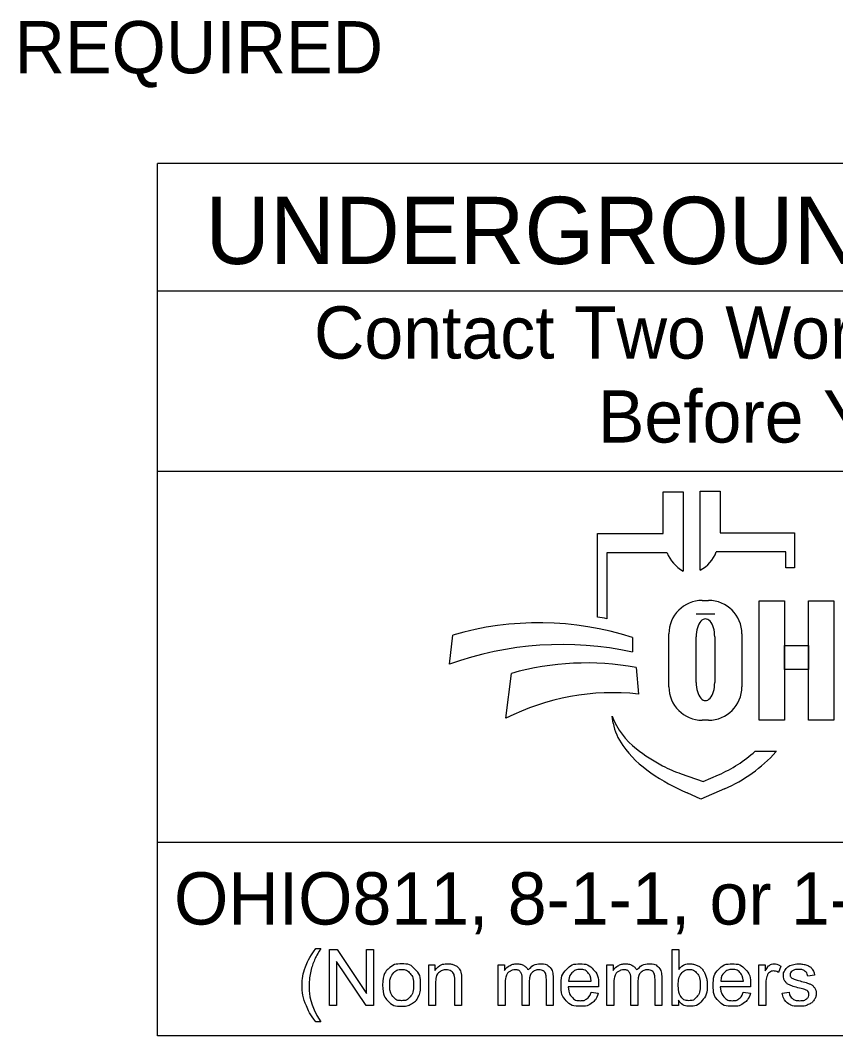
# Model space of a CAD drawing. Extents: x -42 to 202, y -27 to 49.
# Drawn here: x 2.01 to 4.196, y 2.704 to 5.425 of the extents above; entities that cross this region are included whole.
import ezdxf

# ---------------------------------------------------------------- set-up
doc = ezdxf.new("R2010")
doc.units = 0
doc.layers.add('GM_X_County', color=7, linetype='Continuous')
doc.layers.add('GM_X_Section', color=7, linetype='Continuous')

msp = doc.modelspace()

# ---------------------------------------------------------------- linework, layer by layer
at = {"layer": 'GM_X_County'}
for p, q in [((3.8329, 3.9515), (3.8329, 4.1636)), ((3.8329, 4.1636), (3.8865, 4.1636)), ((3.8865, 4.1636), (3.8865, 4.0521)), ((3.7335, 4.0498), (3.7335, 4.1612)), ((3.7335, 4.1612), (3.7872, 4.1612)), ((3.7872, 4.1612), (3.7872, 3.9492)), ((3.5576, 3.8259), (3.5576, 4.0498)), ((3.5576, 4.0498), (3.7335, 4.0498)), ((3.8865, 4.0521), (4.0857, 4.0521)), ((4.0857, 4.0521), (4.0857, 3.9583)), ((4.0625, 4.0006), (3.8761, 4.0006)), ((4.0625, 3.9583), (4.0625, 4.0006)), ((3.5828, 3.9983), (3.5828, 3.8215)), ((3.7439, 3.9983), (3.5828, 3.9983)), ((4.0857, 3.9583), (4.0625, 3.9583)), ((3.8385, 3.8706), (3.8551, 3.8706)), ((3.8718, 3.8336), (3.822, 3.8336)), ((3.1602, 3.6996), (3.1696, 3.7777)), ((3.6509, 3.7712), (3.6509, 3.7324)), ((3.7491, 3.6391), (3.7491, 3.7811)), ((3.822, 3.6505), (3.822, 3.7728)), ((3.8718, 3.7728), (3.8718, 3.6505)), ((3.9445, 3.7811), (3.9445, 3.6391)), ((3.312, 3.555), (3.3267, 3.6752)), ((3.6608, 3.6906), (3.6671, 3.6196)), ((3.5997, 3.5421), (3.5967, 3.5601)), ((3.8551, 3.5496), (3.8385, 3.5496)), ((3.98, 3.4663), (4.0375, 3.4663)), ((3.7816, 3.4059), (3.841, 3.3854)), ((3.841, 3.3854), (3.8821, 3.4032)), ((3.835, 3.3384), (3.7976, 3.3548)), ((3.8983, 3.3658), (3.835, 3.3384))]:
    msp.add_line(p, q, dxfattribs=at)
for points in [[(3.991, 3.8695), (4.0589, 3.8695), (4.0589, 3.5496), (3.991, 3.5496)], [(4.1231, 3.8695), (4.1911, 3.8695), (4.1911, 3.5496), (4.1231, 3.5496)], [(4.0589, 3.7496), (4.1231, 3.7496), (4.1231, 3.6856), (4.0589, 3.6856)]]:
    msp.add_lwpolyline(points, close=True, dxfattribs=at)
for points in [[(2.8021, 2.938), (2.8153, 2.938)], [(2.8389, 2.7854), (2.8389, 2.9355), (2.8592, 2.9355), (2.9382, 2.8176), (2.9382, 2.9355), (2.9572, 2.9355), (2.9572, 2.7854), (2.9369, 2.7854), (2.8579, 2.9033), (2.8579, 2.7854), (2.8389, 2.7854)], [(3.7743, 2.7854), (3.7573, 2.7854), (3.7573, 2.9355), (3.7757, 2.9355), (3.7757, 2.882)], [(3.1048, 2.7854), (3.1048, 2.8942), (3.1214, 2.8942), (3.1214, 2.8788)], [(3.2912, 2.7854), (3.2912, 2.8942), (3.3077, 2.8942), (3.3077, 2.8789)], [(3.5826, 2.7854), (3.5826, 2.8942), (3.5991, 2.8942), (3.5991, 2.8789)], [(3.9904, 2.7854), (3.9904, 2.8942), (4.007, 2.8942), (4.007, 2.8777)], [(4.0495, 2.8907), (4.043, 2.8737)], [(3.4388, 2.8601), (3.4388, 2.7854), (3.4203, 2.7854), (3.4203, 2.8539)], [(3.7301, 2.8601), (3.7301, 2.7854), (3.7117, 2.7854), (3.7117, 2.8539)], [(4.1394, 2.8661), (4.1213, 2.8637)], [(3.1233, 2.8448), (3.1233, 2.7854), (3.1048, 2.7854)], [(3.1932, 2.8523), (3.1932, 2.7854), (3.1748, 2.7854), (3.1748, 2.8515)], [(3.3097, 2.8418), (3.3097, 2.7854), (3.2912, 2.7854)], [(3.3743, 2.8486), (3.3743, 2.7854), (3.3559, 2.7854), (3.3559, 2.856)], [(3.56, 2.8351), (3.4788, 2.8351)], [(3.4799, 2.8502), (3.5406, 2.8502)], [(3.601, 2.8418), (3.601, 2.7854), (3.5826, 2.7854)], [(3.6657, 2.8486), (3.6657, 2.7854), (3.6473, 2.7854), (3.6473, 2.856)], [(3.968, 2.8351), (3.8868, 2.8351)], [(3.8879, 2.8502), (3.9486, 2.8502)], [(4.0088, 2.8424), (4.0088, 2.7854), (3.9904, 2.7854)], [(3.5404, 2.8205), (3.5595, 2.8181)], [(3.9484, 2.8205), (3.9675, 2.8181)], [(4.053, 2.8179), (4.0712, 2.8207)], [(3.7743, 2.799), (3.7743, 2.7854)], [(2.8153, 2.7412), (2.8021, 2.7412)]]:
    msp.add_lwpolyline(points, dxfattribs=at)
for centre, radius, start, end in [((3.7847, 4.0374), 0.0985, 299.2531, 338.0704), ((3.8353, 4.0351), 0.0985, 201.9296, 240.7469), ((3.8385, 3.7811), 0.0895, 90, 180), ((3.8551, 3.7811), 0.0895, 0, 90), ((3.3997, 2.9916), 0.8191, 72.1402, 106.3144), ((3.4295, 3.0169), 0.8191, 79.2074, 81.0007), ((3.4628, 2.8605), 0.8919, 77.8238, 109.8274), ((3.5267, 2.9708), 0.7322, 79.44, 105.8467), ((3.5987, 2.9876), 0.6357, 83.8248, 116.8021), ((3.8385, 3.6391), 0.0895, 180, 270), ((3.8551, 3.6391), 0.0895, 270, 0), ((3.7841, 3.6322), 0.2008, 201.0457, 232.5314), ((3.741, 3.5662), 0.1433, 189.6817, 216.0884), ((3.8747, 3.6637), 0.3088, 216.0884, 235.7167), ((3.9766, 3.8834), 0.5173, 232.5314, 241.794), ((3.7387, 3.7337), 0.3602, 293.4582, 312.0712), ((3.7387, 3.7337), 0.401, 293.4582, 317.8286), ((4.0412, 3.9079), 0.6044, 235.7167, 246.2325), ((3.8914, 3.7246), 0.3371, 241.794, 250.9821)]:
    msp.add_arc(centre, radius, start, end, dxfattribs=at)
for centre, start_param, end_param in [((3.8469, 3.7728), 4.712389, 7.853982), ((3.8469, 3.6505), 1.570796, 4.712389)]:
    msp.add_ellipse(centre, major_axis=(0, 0.0484), ratio=0.514403, start_param=start_param, end_param=end_param, dxfattribs=at)
for points in [[(2.8021, 2.7412), (2.7869, 2.7605), (2.7763, 2.7863), (2.7657, 2.8121), (2.7657, 2.8397), (2.7657, 2.8641), (2.7736, 2.8864), (2.7829, 2.9123), (2.8021, 2.938)], [(2.8153, 2.938), (2.8029, 2.9167), (2.7989, 2.9076), (2.7927, 2.8935), (2.7891, 2.8781), (2.7847, 2.859), (2.7847, 2.8396), (2.7847, 2.7904), (2.8153, 2.7412)], [(2.9814, 2.8398), (2.9814, 2.87), (2.9981, 2.8845), (3.0122, 2.8966), (3.0323, 2.8966), (3.0547, 2.8966), (3.069, 2.8819), (3.0832, 2.8672), (3.0832, 2.8413), (3.0832, 2.8203), (3.0769, 2.8083), (3.0706, 2.7963), (3.0586, 2.7896), (3.0466, 2.783), (3.0323, 2.783), (3.0095, 2.783), (2.9954, 2.7976), (2.9814, 2.8123), (2.9814, 2.8398)], [(3.1214, 2.8788), (3.1334, 2.8966), (3.156, 2.8966), (3.1659, 2.8966), (3.1741, 2.8931), (3.1823, 2.8896), (3.1864, 2.8838), (3.1905, 2.8781), (3.1922, 2.8702), (3.1932, 2.8651), (3.1932, 2.8523)], [(3.3077, 2.8789), (3.3128, 2.8869), (3.3214, 2.8917), (3.3299, 2.8966), (3.3407, 2.8966), (3.3528, 2.8966), (3.3606, 2.8916), (3.3683, 2.8866), (3.3715, 2.8775), (3.3844, 2.8966), (3.4051, 2.8966), (3.4213, 2.8966), (3.43, 2.8877), (3.4388, 2.8787), (3.4388, 2.8601)], [(3.5595, 2.8181), (3.555, 2.8014), (3.5428, 2.7922), (3.5306, 2.783), (3.5117, 2.783), (3.4878, 2.783), (3.4738, 2.7977), (3.4598, 2.8124), (3.4598, 2.8389), (3.4598, 2.8663), (3.474, 2.8815), (3.4881, 2.8966), (3.5106, 2.8966), (3.5324, 2.8966), (3.5463, 2.8818), (3.5601, 2.8669), (3.5601, 2.84), (3.5601, 2.8383), (3.56, 2.8351)], [(3.5991, 2.8789), (3.6042, 2.8869), (3.6127, 2.8917), (3.6212, 2.8966), (3.6321, 2.8966), (3.6442, 2.8966), (3.6519, 2.8916), (3.6597, 2.8866), (3.6628, 2.8775), (3.6758, 2.8966), (3.6965, 2.8966), (3.7127, 2.8966), (3.7214, 2.8877), (3.7301, 2.8787), (3.7301, 2.8601)], [(3.7757, 2.882), (3.7874, 2.8966), (3.8055, 2.8966), (3.8155, 2.8966), (3.8245, 2.8926), (3.8335, 2.8885), (3.8392, 2.8812), (3.845, 2.8739), (3.8483, 2.8636), (3.8516, 2.8532), (3.8516, 2.8414), (3.8516, 2.8135), (3.8378, 2.7982), (3.8239, 2.783), (3.8046, 2.783), (3.7853, 2.783), (3.7743, 2.799)], [(3.9675, 2.8181), (3.963, 2.8014), (3.9508, 2.7922), (3.9386, 2.783), (3.9196, 2.783), (3.8958, 2.783), (3.8818, 2.7977), (3.8678, 2.8124), (3.8678, 2.8389), (3.8678, 2.8663), (3.882, 2.8815), (3.8961, 2.8966), (3.9186, 2.8966), (3.9404, 2.8966), (3.9543, 2.8818), (3.9681, 2.8669), (3.9681, 2.84), (3.9681, 2.8383), (3.968, 2.8351)], [(4.007, 2.8777), (4.0133, 2.8893), (4.0187, 2.8929), (4.0241, 2.8966), (4.0305, 2.8966), (4.0398, 2.8966), (4.0495, 2.8907)], [(4.0712, 2.8207), (4.0727, 2.8098), (4.0798, 2.8039), (4.0868, 2.7981), (4.0995, 2.7981), (4.1122, 2.7981), (4.1184, 2.8033), (4.1245, 2.8084), (4.1245, 2.8154), (4.1245, 2.8217), (4.1191, 2.8253), (4.1153, 2.8277), (4.1002, 2.8315), (4.0799, 2.8366), (4.072, 2.8404), (4.0642, 2.8441), (4.0601, 2.8507), (4.0561, 2.8573), (4.0561, 2.8653), (4.0561, 2.8726), (4.0594, 2.8788), (4.0628, 2.885), (4.0685, 2.889), (4.0728, 2.8922), (4.0803, 2.8944), (4.0877, 2.8966), (4.0962, 2.8966), (4.109, 2.8966), (4.1187, 2.8929), (4.1284, 2.8892), (4.133, 2.8829), (4.1377, 2.8766), (4.1394, 2.8661)], [(3.0003, 2.8398), (3.0003, 2.8189), (3.0094, 2.8085), (3.0185, 2.7981), (3.0323, 2.7981), (3.046, 2.7981), (3.0551, 2.8085), (3.0642, 2.819), (3.0642, 2.8404), (3.0642, 2.8606), (3.0551, 2.871), (3.0459, 2.8814), (3.0323, 2.8814), (3.0185, 2.8814), (3.0094, 2.8711), (3.0003, 2.8607), (3.0003, 2.8398)], [(3.1748, 2.8515), (3.1748, 2.8628), (3.1726, 2.8684), (3.1705, 2.8739), (3.165, 2.8773), (3.1595, 2.8806), (3.1521, 2.8806), (3.1404, 2.8806), (3.1318, 2.8731), (3.1233, 2.8657), (3.1233, 2.8448)], [(3.3559, 2.856), (3.3559, 2.8683), (3.3514, 2.8745), (3.3469, 2.8806), (3.3366, 2.8806), (3.3288, 2.8806), (3.3222, 2.8765), (3.3156, 2.8724), (3.3126, 2.8645), (3.3097, 2.8566), (3.3097, 2.8418)], [(3.4203, 2.8539), (3.4203, 2.8649), (3.4185, 2.8698), (3.4168, 2.8747), (3.412, 2.8776), (3.4073, 2.8806), (3.401, 2.8806), (3.3895, 2.8806), (3.3819, 2.873), (3.3743, 2.8653), (3.3743, 2.8486)], [(3.5406, 2.8502), (3.5394, 2.8639), (3.5337, 2.8708), (3.5249, 2.8815), (3.5108, 2.8815), (3.4981, 2.8815), (3.4894, 2.873), (3.4808, 2.8644), (3.4799, 2.8502)], [(3.6473, 2.856), (3.6473, 2.8683), (3.6428, 2.8745), (3.6383, 2.8806), (3.628, 2.8806), (3.6202, 2.8806), (3.6136, 2.8765), (3.607, 2.8724), (3.604, 2.8645), (3.601, 2.8566), (3.601, 2.8418)], [(3.7117, 2.8539), (3.7117, 2.8649), (3.7099, 2.8698), (3.7081, 2.8747), (3.7034, 2.8776), (3.6987, 2.8806), (3.6923, 2.8806), (3.6809, 2.8806), (3.6733, 2.873), (3.6657, 2.8653), (3.6657, 2.8486)], [(3.7741, 2.8406), (3.7741, 2.821), (3.7794, 2.8123), (3.7881, 2.7981), (3.8029, 2.7981), (3.815, 2.7981), (3.8238, 2.8086), (3.8326, 2.8191), (3.8326, 2.8399), (3.8326, 2.8612), (3.8241, 2.8714), (3.8157, 2.8815), (3.8038, 2.8815), (3.7917, 2.8815), (3.7829, 2.871), (3.7741, 2.8605), (3.7741, 2.8406)], [(3.9486, 2.8502), (3.9474, 2.8639), (3.9417, 2.8708), (3.9328, 2.8815), (3.9188, 2.8815), (3.9061, 2.8815), (3.8974, 2.873), (3.8888, 2.8644), (3.8879, 2.8502)], [(4.043, 2.8737), (4.0363, 2.8776), (4.0295, 2.8776), (4.0235, 2.8776), (4.0187, 2.874), (4.0139, 2.8703), (4.0119, 2.8639), (4.0088, 2.8541), (4.0088, 2.8424)], [(4.1213, 2.8637), (4.1201, 2.8721), (4.1142, 2.8768), (4.1083, 2.8815), (4.0975, 2.8815), (4.0848, 2.8815), (4.0794, 2.8773), (4.0739, 2.8731), (4.0739, 2.8675), (4.0739, 2.8639), (4.0762, 2.861), (4.0785, 2.858), (4.0833, 2.8561), (4.086, 2.855), (4.0996, 2.8513), (4.1192, 2.8461), (4.1269, 2.8428), (4.1347, 2.8395), (4.1391, 2.8331), (4.1435, 2.8268), (4.1435, 2.8174), (4.1435, 2.8082), (4.1381, 2.8), (4.1327, 2.7919), (4.1226, 2.7874), (4.1124, 2.783), (4.0996, 2.783), (4.0784, 2.783), (4.0672, 2.7918), (4.0561, 2.8006), (4.053, 2.8179)], [(3.4788, 2.8351), (3.4799, 2.8171), (3.489, 2.8076), (3.4981, 2.7981), (3.5117, 2.7981), (3.5219, 2.7981), (3.5291, 2.8034), (3.5362, 2.8088), (3.5404, 2.8205)], [(3.8868, 2.8351), (3.8879, 2.8171), (3.897, 2.8076), (3.9061, 2.7981), (3.9197, 2.7981), (3.9299, 2.7981), (3.937, 2.8034), (3.9442, 2.8088), (3.9484, 2.8205)]]:
    msp.add_open_spline(points, degree=3, dxfattribs=at)
at = {"layer": 'GM_X_Section'}
for p, q in [((2.3775, 2.7043), (2.3775, 5.0417)), ((6.6275, 5.0417), (2.3775, 5.0417)), ((2.3775, 4.7002), (6.6275, 4.7002)), ((2.3775, 4.2168), (6.6275, 4.2168)), ((6.6275, 3.2221), (2.3775, 3.2221)), ((6.6275, 2.7043), (2.3775, 2.7043))]:
    msp.add_line(p, q, dxfattribs=at)

# ---------------------------------------------------------------- texts
at = {"layer": 'GM_X_County'}
for s, height, p in [('REQUIRED', 0.14, (1.9944, 5.2829)), ('UNDERGROUND UTILITIES', 0.18, (2.5057, 4.7721)), ('Contact Two Working Days', 0.14, (2.7972, 4.5186)), ('Before You Dig', 0.14, (3.5583, 4.2936)), ('OHIO811, 8-1-1, or 1-800-362-2764', 0.14, (2.422, 3.0021))]:
    msp.add_text(s, height=height, dxfattribs=at).set_placement(p)

doc.saveas('drawing.dxf')
